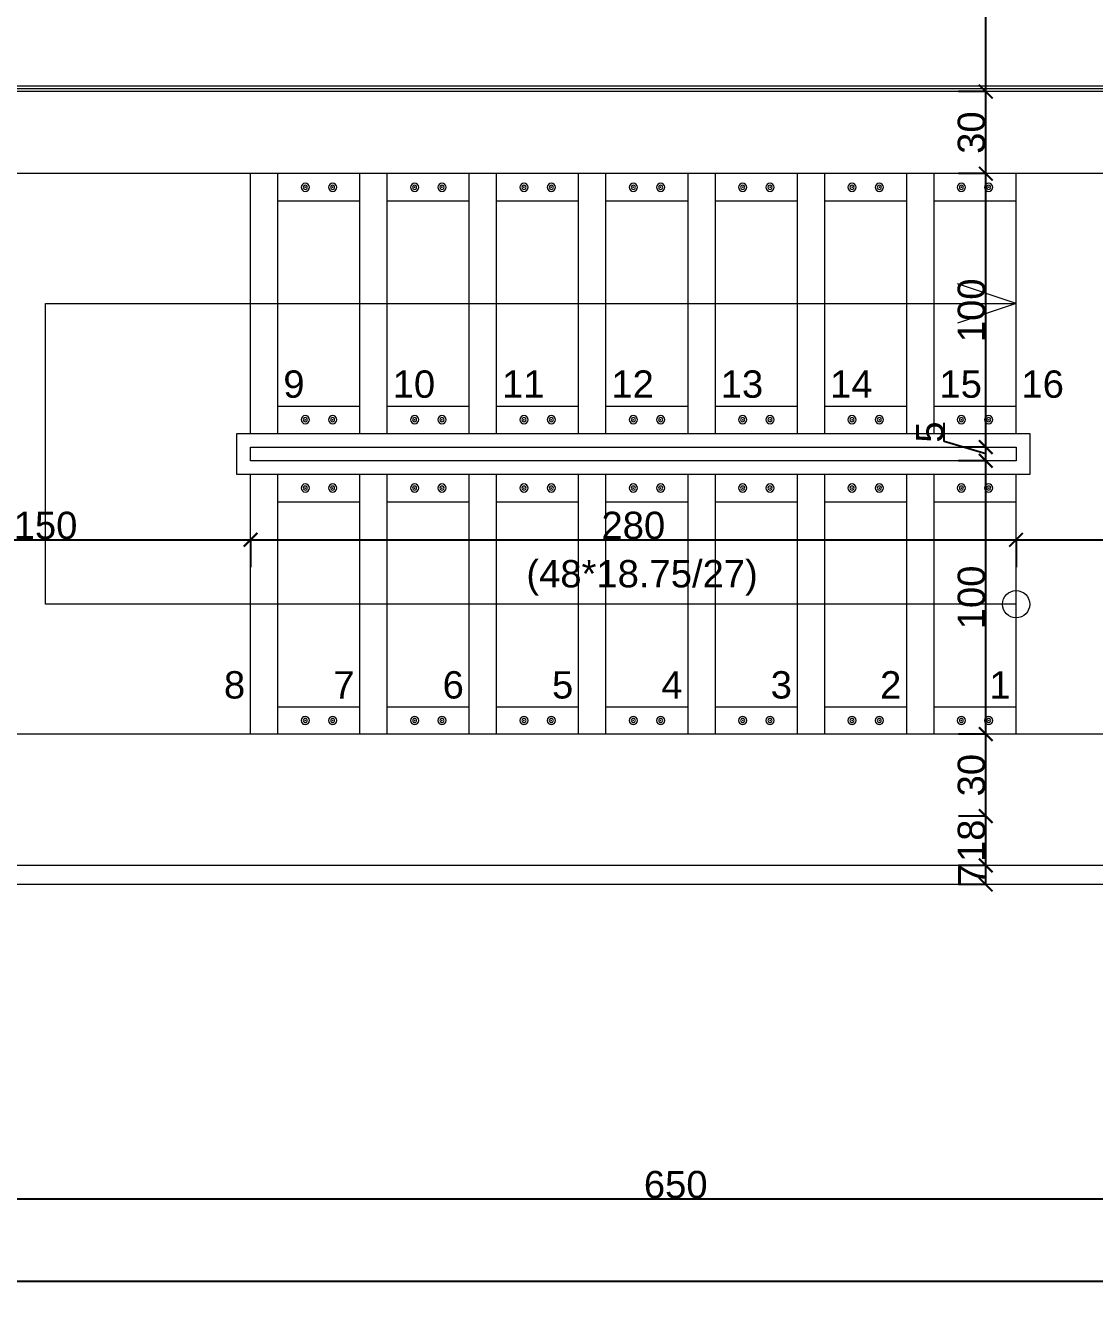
# Model space of a CAD drawing. Header units: centimetres. Extents: x 54005 to 61405, y 90310 to 94744.
# Drawn here: x 54342.1 to 54733, y 90819.6 to 91288.7 of the extents above; entities that cross this region are included whole.
import ezdxf

# ---------------------------------------------------------------- set-up
doc = ezdxf.new("R2010")
doc.units = ezdxf.units.CM
doc.header["$LTSCALE"] = 25
doc.layers.get('0').update_dxf_attribs({"lineweight": 0})
doc.layers.get('Defpoints').update_dxf_attribs({"color": 115, "lineweight": 0})
doc.layers.add('ÖLCULENDIRME', color=115, linetype='Continuous', lineweight=5)
doc.styles.get("Standard").update_dxf_attribs({"font": 'arial.ttf'})
doc.dimstyles.new('iç ölçü le', dxfattribs={"dimtxt": 10, "dimasz": 5, "dimexe": 10, "dimexo": 10, "dimgap": 0.09, "dimtad": 1, "dimdec": 0, "dimzin": 0, "dimdsep": 46, "dimtxsty": 'Standard', "dimblk": 'ARCHTICK', "dimcen": 0.09, "dimclrt": 7, "dimadec": 0, "dimazin": 0, "dimtfac": 1, "dimtdec": 0, "dimtofl": 0, "dimtmove": 0, "dimatfit": 3, "dimldrblk": 'DOT', "dimfxl": 20, "dimfxlon": 1, "dimtolj": 1, "dimtzin": 0, "dimarcsym": 0})

# ---------------------------------------------------------------- blocks, each defined once
blk = doc.blocks.new('_ArchTick')
at = {"color": 0, "linetype": 'ByBlock', "const_width": 0.15}
blk.add_lwpolyline([(-0.5, -0.5), (0.5, 0.5)], dxfattribs=at)
blk = doc.blocks.new('*D32')
at = {"layer": 'Defpoints', "color": 0, "transparency": 16777216}
for p in [(54210.39, 90859.61), (61199.39, 90859.61), (61199.39, 90829.61)]:
    blk.add_point(p, dxfattribs=at)
at = {"layer": 'ÖLCULENDIRME', "color": 0, "lineweight": -2, "transparency": 16777216}
for p, q in [((54210.39, 90849.61), (54210.39, 90819.61)), ((61199.39, 90849.61), (61199.39, 90819.61)), ((54210.39, 90829.61), (61199.39, 90829.61))]:
    blk.add_line(p, q, dxfattribs=at)
at = {"layer": 'ÖLCULENDIRME', "color": 0, "lineweight": -2, "transparency": 16777216, "xscale": 5, "yscale": 5, "zscale": 5, "rotation": 180}
blk.add_blockref('_ArchTick', (54210.39, 90829.61), dxfattribs=at)
at = {"layer": 'ÖLCULENDIRME', "color": 0, "lineweight": -2, "transparency": 16777216, "xscale": 5, "yscale": 5, "zscale": 5}
blk.add_blockref('_ArchTick', (61199.39, 90829.61), dxfattribs=at)
at = {"layer": 'ÖLCULENDIRME', "color": 7, "transparency": 16777216, "insert": (57704.89, 90834.81), "char_height": 10, "attachment_point": 5}
blk.add_mtext('\\A1;6989', dxfattribs=at)
blk = doc.blocks.new('_Dot')
at = {"color": 0, "linetype": 'ByBlock', "lineweight": -2}
blk.add_line((-0.5, 0), (-1, 0), dxfattribs=at)
at = {"color": 0, "linetype": 'ByBlock', "const_width": 0.5}
blk.add_lwpolyline([(-0.25, 0, 1), (0.25, 0, 1)], format="xyb", close=True, dxfattribs=at)
blk = doc.blocks.new('*D33')
at = {"layer": 'Defpoints', "color": 0, "transparency": 16777216}
for p in [(54254.89, 90859.61), (54904.89, 90859.61), (54904.89, 90859.61)]:
    blk.add_point(p, dxfattribs=at)
at = {"layer": 'ÖLCULENDIRME', "color": 0, "lineweight": -2, "transparency": 16777216}
for p, q in [((54254.89, 90859.61), (54254.89, 90869.61)), ((54904.89, 90859.61), (54904.89, 90869.61)), ((54254.89, 90859.61), (54904.89, 90859.61))]:
    blk.add_line(p, q, dxfattribs=at)
at = {"layer": 'ÖLCULENDIRME', "color": 0, "lineweight": -2, "transparency": 16777216, "xscale": 5, "yscale": 5, "zscale": 5, "rotation": 180}
blk.add_blockref('_ArchTick', (54254.89, 90859.61), dxfattribs=at)
at = {"layer": 'ÖLCULENDIRME', "color": 0, "lineweight": -2, "transparency": 16777216, "xscale": 5, "yscale": 5, "zscale": 5}
blk.add_blockref('_ArchTick', (54904.89, 90859.61), dxfattribs=at)
at = {"layer": 'ÖLCULENDIRME', "color": 7, "transparency": 16777216, "insert": (54579.89, 90864.81), "char_height": 10, "attachment_point": 5}
blk.add_mtext('\\A1;650', dxfattribs=at)
blk = doc.blocks.new('*D110')
at = {"layer": 'Defpoints', "color": 0, "transparency": 16777216}
for p in [(54274.39, 91100.7), (54424.39, 91100.7), (54424.39, 91100.7)]:
    blk.add_point(p, dxfattribs=at)
at = {"layer": 'ÖLCULENDIRME', "color": 0, "lineweight": -2, "transparency": 16777216}
for p, q in [((54274.39, 91100.7), (54274.39, 91110.7)), ((54274.39, 91100.7), (54424.39, 91100.7)), ((54424.39, 91100.7), (54424.39, 91090.7))]:
    blk.add_line(p, q, dxfattribs=at)
at = {"layer": 'ÖLCULENDIRME', "color": 0, "lineweight": -2, "transparency": 16777216, "xscale": 5, "yscale": 5, "zscale": 5, "rotation": 180}
blk.add_blockref('_ArchTick', (54274.39, 91100.7), dxfattribs=at)
at = {"layer": 'ÖLCULENDIRME', "color": 0, "lineweight": -2, "transparency": 16777216, "xscale": 5, "yscale": 5, "zscale": 5}
blk.add_blockref('_ArchTick', (54424.39, 91100.7), dxfattribs=at)
at = {"layer": 'ÖLCULENDIRME', "color": 7, "transparency": 16777216, "insert": (54349.39, 91105.89), "char_height": 10, "attachment_point": 5}
blk.add_mtext('\\A1;150', dxfattribs=at)
blk = doc.blocks.new('*D111')
at = {"layer": 'Defpoints', "color": 0, "transparency": 16777216}
for p in [(54424.39, 91100.7), (54704.39, 91100.7), (54704.39, 91100.7)]:
    blk.add_point(p, dxfattribs=at)
at = {"layer": 'ÖLCULENDIRME', "color": 0, "lineweight": -2, "transparency": 16777216}
for p, q in [((54424.39, 91100.7), (54424.39, 91090.7)), ((54424.39, 91100.7), (54704.39, 91100.7)), ((54704.39, 91100.7), (54704.39, 91090.7))]:
    blk.add_line(p, q, dxfattribs=at)
at = {"layer": 'ÖLCULENDIRME', "color": 0, "lineweight": -2, "transparency": 16777216, "xscale": 5, "yscale": 5, "zscale": 5, "rotation": 180}
blk.add_blockref('_ArchTick', (54424.39, 91100.7), dxfattribs=at)
at = {"layer": 'ÖLCULENDIRME', "color": 0, "lineweight": -2, "transparency": 16777216, "xscale": 5, "yscale": 5, "zscale": 5}
blk.add_blockref('_ArchTick', (54704.39, 91100.7), dxfattribs=at)
at = {"layer": 'ÖLCULENDIRME', "color": 7, "transparency": 16777216, "insert": (54564.39, 91105.89), "char_height": 10, "attachment_point": 5}
blk.add_mtext('\\A1;280', dxfattribs=at)
blk = doc.blocks.new('*D112')
at = {"layer": 'Defpoints', "color": 0, "transparency": 16777216}
for p in [(54704.39, 91100.7), (54884.89, 91100.7), (54884.89, 91100.7)]:
    blk.add_point(p, dxfattribs=at)
at = {"layer": 'ÖLCULENDIRME', "color": 0, "lineweight": -2, "transparency": 16777216}
for p, q in [((54704.39, 91100.7), (54704.39, 91090.7)), ((54704.39, 91100.7), (54884.89, 91100.7)), ((54884.89, 91100.7), (54884.89, 91090.7))]:
    blk.add_line(p, q, dxfattribs=at)
at = {"layer": 'ÖLCULENDIRME', "color": 0, "lineweight": -2, "transparency": 16777216, "xscale": 5, "yscale": 5, "zscale": 5, "rotation": 180}
blk.add_blockref('_ArchTick', (54704.39, 91100.7), dxfattribs=at)
at = {"layer": 'ÖLCULENDIRME', "color": 0, "lineweight": -2, "transparency": 16777216, "xscale": 5, "yscale": 5, "zscale": 5}
blk.add_blockref('_ArchTick', (54884.89, 91100.7), dxfattribs=at)
at = {"layer": 'ÖLCULENDIRME', "color": 7, "transparency": 16777216, "insert": (54794.64, 91105.89), "char_height": 10, "attachment_point": 5}
blk.add_mtext('\\A1;181', dxfattribs=at)
blk = doc.blocks.new('*D54')
at = {"layer": 'Defpoints', "color": 0, "transparency": 16777216}
for p in [(54693.3, 90981.61), (54693.3, 90981.61), (54693.3, 90974.61)]:
    blk.add_point(p, dxfattribs=at)
at = {"layer": 'ÖLCULENDIRME', "color": 0, "lineweight": -2, "transparency": 16777216}
for p, q in [((54693.3, 90981.61), (54683.3, 90981.61)), ((54693.3, 90974.61), (54693.3, 90981.61)), ((54693.3, 90974.61), (54683.3, 90974.61))]:
    blk.add_line(p, q, dxfattribs=at)
at = {"layer": 'ÖLCULENDIRME', "color": 0, "lineweight": -2, "transparency": 16777216, "xscale": 5, "yscale": 5, "zscale": 5}
for p, rotation in [((54693.3, 90981.61), 90), ((54693.3, 90974.61), 270)]:
    blk.add_blockref('_ArchTick', p, dxfattribs=dict(at, rotation=rotation))
at = {"layer": 'ÖLCULENDIRME', "color": 7, "transparency": 16777216, "insert": (54688.21, 90978.11), "char_height": 10, "attachment_point": 5, "rotation": 90}
blk.add_mtext('\\A1;7', dxfattribs=at)
blk = doc.blocks.new('*D55')
at = {"layer": 'Defpoints', "color": 0, "transparency": 16777216}
for p in [(54693.3, 90999.61), (54693.3, 90999.61), (54693.3, 90981.61)]:
    blk.add_point(p, dxfattribs=at)
at = {"layer": 'ÖLCULENDIRME', "color": 0, "lineweight": -2, "transparency": 16777216}
for p, q in [((54693.3, 90999.61), (54683.3, 90999.61)), ((54693.3, 90981.61), (54693.3, 90999.61)), ((54693.3, 90981.61), (54683.3, 90981.61))]:
    blk.add_line(p, q, dxfattribs=at)
at = {"layer": 'ÖLCULENDIRME', "color": 0, "lineweight": -2, "transparency": 16777216, "xscale": 5, "yscale": 5, "zscale": 5}
for p, rotation in [((54693.3, 90999.61), 90), ((54693.3, 90981.61), 270)]:
    blk.add_blockref('_ArchTick', p, dxfattribs=dict(at, rotation=rotation))
at = {"layer": 'ÖLCULENDIRME', "color": 7, "transparency": 16777216, "insert": (54688.11, 90990.61), "char_height": 10, "attachment_point": 5, "rotation": 90}
blk.add_mtext('\\A1;18', dxfattribs=at)
blk = doc.blocks.new('*D56')
at = {"layer": 'Defpoints', "color": 0, "transparency": 16777216}
for p in [(54693.3, 91029.61), (54693.3, 91029.61), (54693.3, 90999.61)]:
    blk.add_point(p, dxfattribs=at)
at = {"layer": 'ÖLCULENDIRME', "color": 0, "lineweight": -2, "transparency": 16777216}
for p, q in [((54693.3, 91029.61), (54683.3, 91029.61)), ((54693.3, 90999.61), (54693.3, 91029.61)), ((54693.3, 90999.61), (54683.3, 90999.61))]:
    blk.add_line(p, q, dxfattribs=at)
at = {"layer": 'ÖLCULENDIRME', "color": 0, "lineweight": -2, "transparency": 16777216, "xscale": 5, "yscale": 5, "zscale": 5}
for p, rotation in [((54693.3, 91029.61), 90), ((54693.3, 90999.61), 270)]:
    blk.add_blockref('_ArchTick', p, dxfattribs=dict(at, rotation=rotation))
at = {"layer": 'ÖLCULENDIRME', "color": 7, "transparency": 16777216, "insert": (54688.11, 91014.61), "char_height": 10, "attachment_point": 5, "rotation": 90}
blk.add_mtext('\\A1;30', dxfattribs=at)
blk = doc.blocks.new('*D57')
at = {"layer": 'Defpoints', "color": 0, "transparency": 16777216}
for p in [(54693.3, 91129.61), (54693.3, 91129.61), (54693.3, 91029.61)]:
    blk.add_point(p, dxfattribs=at)
at = {"layer": 'ÖLCULENDIRME', "color": 0, "lineweight": -2, "transparency": 16777216}
for p, q in [((54693.3, 91129.61), (54683.3, 91129.61)), ((54693.3, 91029.61), (54693.3, 91129.61)), ((54693.3, 91029.61), (54683.3, 91029.61))]:
    blk.add_line(p, q, dxfattribs=at)
at = {"layer": 'ÖLCULENDIRME', "color": 0, "lineweight": -2, "transparency": 16777216, "xscale": 5, "yscale": 5, "zscale": 5}
for p, rotation in [((54693.3, 91129.61), 90), ((54693.3, 91029.61), 270)]:
    blk.add_blockref('_ArchTick', p, dxfattribs=dict(at, rotation=rotation))
at = {"layer": 'ÖLCULENDIRME', "color": 7, "transparency": 16777216, "insert": (54688.11, 91079.61), "char_height": 10, "attachment_point": 5, "rotation": 90}
blk.add_mtext('\\A1;100', dxfattribs=at)
blk = doc.blocks.new('*D58')
at = {"layer": 'Defpoints', "color": 0, "transparency": 16777216}
for p in [(54693.3, 91134.61), (54693.3, 91134.61), (54693.3, 91129.61)]:
    blk.add_point(p, dxfattribs=at)
at = {"layer": 'ÖLCULENDIRME', "color": 0, "lineweight": -2, "transparency": 16777216}
for p, q in [((54678.08, 91136.68), (54678.08, 91143.49)), ((54693.3, 91132.11), (54678.08, 91136.68)), ((54693.3, 91134.61), (54683.3, 91134.61)), ((54693.3, 91129.61), (54693.3, 91134.61)), ((54693.3, 91129.61), (54683.3, 91129.61))]:
    blk.add_line(p, q, dxfattribs=at)
at = {"layer": 'ÖLCULENDIRME', "color": 0, "lineweight": -2, "transparency": 16777216, "xscale": 5, "yscale": 5, "zscale": 5}
for p, rotation in [((54693.3, 91134.61), 90), ((54693.3, 91129.61), 270)]:
    blk.add_blockref('_ArchTick', p, dxfattribs=dict(at, rotation=rotation))
at = {"layer": 'ÖLCULENDIRME', "color": 7, "transparency": 16777216, "insert": (54672.91, 91140.09), "char_height": 10, "attachment_point": 5, "rotation": 90}
blk.add_mtext('\\A1;5', dxfattribs=at)
blk = doc.blocks.new('*D59')
at = {"layer": 'Defpoints', "color": 0, "transparency": 16777216}
for p in [(54693.3, 91234.61), (54693.3, 91234.61), (54693.3, 91134.61)]:
    blk.add_point(p, dxfattribs=at)
at = {"layer": 'ÖLCULENDIRME', "color": 0, "lineweight": -2, "transparency": 16777216}
for p, q in [((54693.3, 91234.61), (54683.3, 91234.61)), ((54693.3, 91134.61), (54693.3, 91234.61)), ((54693.3, 91134.61), (54683.3, 91134.61))]:
    blk.add_line(p, q, dxfattribs=at)
at = {"layer": 'ÖLCULENDIRME', "color": 0, "lineweight": -2, "transparency": 16777216, "xscale": 5, "yscale": 5, "zscale": 5}
for p, rotation in [((54693.3, 91234.61), 90), ((54693.3, 91134.61), 270)]:
    blk.add_blockref('_ArchTick', p, dxfattribs=dict(at, rotation=rotation))
at = {"layer": 'ÖLCULENDIRME', "color": 7, "transparency": 16777216, "insert": (54688.11, 91184.61), "char_height": 10, "attachment_point": 5, "rotation": 90}
blk.add_mtext('\\A1;100', dxfattribs=at)
blk = doc.blocks.new('*D60')
at = {"layer": 'Defpoints', "color": 0, "transparency": 16777216}
for p in [(54693.3, 91264.61), (54693.3, 91264.61), (54693.3, 91234.61)]:
    blk.add_point(p, dxfattribs=at)
at = {"layer": 'ÖLCULENDIRME', "color": 0, "lineweight": -2, "transparency": 16777216}
for p, q in [((54693.3, 91264.61), (54683.3, 91264.61)), ((54693.3, 91234.61), (54693.3, 91264.61)), ((54693.3, 91234.61), (54683.3, 91234.61))]:
    blk.add_line(p, q, dxfattribs=at)
at = {"layer": 'ÖLCULENDIRME', "color": 0, "lineweight": -2, "transparency": 16777216, "xscale": 5, "yscale": 5, "zscale": 5}
for p, rotation in [((54693.3, 91264.61), 90), ((54693.3, 91234.61), 270)]:
    blk.add_blockref('_ArchTick', p, dxfattribs=dict(at, rotation=rotation))
at = {"layer": 'ÖLCULENDIRME', "color": 7, "transparency": 16777216, "insert": (54688.11, 91249.61), "char_height": 10, "attachment_point": 5, "rotation": 90}
blk.add_mtext('\\A1;30', dxfattribs=at)
blk = doc.blocks.new('*D61')
at = {"layer": 'Defpoints', "color": 0, "transparency": 16777216}
for p in [(54693.3, 91584.61), (54693.3, 91584.61), (54693.3, 91264.61)]:
    blk.add_point(p, dxfattribs=at)
at = {"layer": 'ÖLCULENDIRME', "color": 0, "lineweight": -2, "transparency": 16777216}
for p, q in [((54693.3, 91584.61), (54683.3, 91584.61)), ((54693.3, 91264.61), (54693.3, 91584.61)), ((54693.3, 91264.61), (54683.3, 91264.61))]:
    blk.add_line(p, q, dxfattribs=at)
at = {"layer": 'ÖLCULENDIRME', "color": 0, "lineweight": -2, "transparency": 16777216, "xscale": 5, "yscale": 5, "zscale": 5}
for p, rotation in [((54693.3, 91584.61), 90), ((54693.3, 91264.61), 270)]:
    blk.add_blockref('_ArchTick', p, dxfattribs=dict(at, rotation=rotation))
at = {"layer": 'ÖLCULENDIRME', "color": 7, "transparency": 16777216, "insert": (54688.11, 91424.61), "char_height": 10, "attachment_point": 5, "rotation": 90}
blk.add_mtext('\\A1;320', dxfattribs=at)

msp = doc.modelspace()

# ---------------------------------------------------------------- linework, layer by layer
at = {"layer": 'ÖLCULENDIRME'}
for p, q in [((54884.89, 91234.61), (54274.39, 91234.61)), ((54424.39, 91139.61), (54424.39, 91234.61)), ((54434.39, 91139.61), (54434.39, 91234.61)), ((54464.39, 91139.61), (54464.39, 91234.61)), ((54474.39, 91139.61), (54474.39, 91234.61)), ((54504.39, 91139.61), (54504.39, 91234.61)), ((54514.39, 91139.61), (54514.39, 91234.61)), ((54544.39, 91139.61), (54544.39, 91234.61)), ((54554.39, 91139.61), (54554.39, 91234.61)), ((54584.39, 91139.61), (54584.39, 91234.61)), ((54594.39, 91139.61), (54594.39, 91234.61)), ((54624.39, 91139.61), (54624.39, 91234.61)), ((54634.39, 91139.61), (54634.39, 91234.61)), ((54664.39, 91139.61), (54664.39, 91234.61)), ((54674.39, 91139.61), (54674.39, 91234.61)), ((54704.39, 91139.61), (54704.39, 91234.61)), ((54434.39, 91224.61), (54464.39, 91224.61)), ((54474.39, 91224.61), (54504.39, 91224.61)), ((54514.39, 91224.61), (54544.39, 91224.61)), ((54554.39, 91224.61), (54584.39, 91224.61)), ((54594.39, 91224.61), (54624.39, 91224.61)), ((54634.39, 91224.61), (54664.39, 91224.61)), ((54674.39, 91224.61), (54704.39, 91224.61)), ((54704.39, 91187.11), (54683.01, 91194.31)), ((54349.39, 91077.11), (54349.39, 91187.11)), ((54349.39, 91187.11), (54704.39, 91187.11)), ((54704.39, 91187.11), (54683.01, 91179.92)), ((54434.39, 91149.61), (54464.39, 91149.61)), ((54474.39, 91149.61), (54504.39, 91149.61)), ((54514.39, 91149.61), (54544.39, 91149.61)), ((54554.39, 91149.61), (54584.39, 91149.61)), ((54594.39, 91149.61), (54624.39, 91149.61)), ((54634.39, 91149.61), (54664.39, 91149.61)), ((54674.39, 91149.61), (54704.39, 91149.61)), ((54424.39, 91029.61), (54424.39, 91124.61)), ((54434.39, 91029.61), (54434.39, 91124.61)), ((54464.39, 91029.61), (54464.39, 91124.61)), ((54474.39, 91029.61), (54474.39, 91124.61)), ((54504.39, 91029.61), (54504.39, 91124.61)), ((54514.39, 91029.61), (54514.39, 91124.61)), ((54544.39, 91029.61), (54544.39, 91124.61)), ((54554.39, 91029.61), (54554.39, 91124.61)), ((54584.39, 91029.61), (54584.39, 91124.61)), ((54594.39, 91029.61), (54594.39, 91124.61)), ((54624.39, 91029.61), (54624.39, 91124.61)), ((54634.39, 91029.61), (54634.39, 91124.61)), ((54664.39, 91029.61), (54664.39, 91124.61)), ((54674.39, 91029.61), (54674.39, 91124.61)), ((54704.39, 91029.61), (54704.39, 91124.61)), ((54434.39, 91114.61), (54464.39, 91114.61)), ((54474.39, 91114.61), (54504.39, 91114.61)), ((54514.39, 91114.61), (54544.39, 91114.61)), ((54554.39, 91114.61), (54584.39, 91114.61)), ((54594.39, 91114.61), (54624.39, 91114.61)), ((54634.39, 91114.61), (54664.39, 91114.61)), ((54674.39, 91114.61), (54704.39, 91114.61)), ((54704.39, 91077.11), (54349.39, 91077.11)), ((54434.39, 91039.61), (54464.39, 91039.61)), ((54474.39, 91039.61), (54504.39, 91039.61)), ((54514.39, 91039.61), (54544.39, 91039.61)), ((54554.39, 91039.61), (54584.39, 91039.61)), ((54594.39, 91039.61), (54624.39, 91039.61)), ((54634.39, 91039.61), (54664.39, 91039.61)), ((54674.39, 91039.61), (54704.39, 91039.61)), ((54884.89, 91029.61), (54274.39, 91029.61))]:
    msp.add_line(p, q, dxfattribs=at)
for points in [[(55029.89, 90974.61), (54210.39, 90974.61), (54210.39, 91639.61), (54859.89, 91639.61), (54859.89, 94024.61), (55029.89, 94024.61)], [(55029.89, 90981.61), (54217.39, 90981.61), (54217.39, 91632.61), (54866.89, 91632.61), (54866.89, 94017.61), (55029.89, 94017.61)]]:
    msp.add_lwpolyline(points, dxfattribs=at)
for points in [[(54274.39, 91584.61), (54884.89, 91584.61), (54884.89, 91264.61), (54274.39, 91264.61)], [(54275.39, 91583.61), (54883.89, 91583.61), (54883.89, 91265.61), (54275.39, 91265.61)], [(54276.39, 91582.61), (54882.89, 91582.61), (54882.89, 91266.61), (54276.39, 91266.61)], [(54419.39, 91139.61), (54709.39, 91139.61), (54709.39, 91124.61), (54419.39, 91124.61)], [(54424.39, 91134.61), (54704.39, 91134.61), (54704.39, 91129.61), (54424.39, 91129.61)]]:
    msp.add_lwpolyline(points, close=True, dxfattribs=at)
msp.add_circle((54704.39, 91077.11), 5, dxfattribs=at)
for centre, radius, start, end in [((54444.39, 91229.61), 1.5, 90, 270), ((54444.39, 91229.61), 0.75, 90, 270), ((54444.39, 91229.61), 0.75, 62.9779, 117.0221), ((54444.39, 91229.61), 1.5, 270, 90), ((54444.39, 91229.61), 0.75, 270, 90), ((54444.39, 91229.61), 0.75, 34.9434, 55.0566), ((54454.39, 91229.61), 1.5, 90, 270), ((54454.39, 91229.61), 0.75, 90, 270), ((54454.39, 91229.61), 0.75, 62.9779, 117.0221), ((54454.39, 91229.61), 1.5, 270, 90), ((54454.39, 91229.61), 0.75, 270, 90), ((54454.39, 91229.61), 0.75, 34.9434, 55.0566), ((54484.39, 91229.61), 1.5, 90, 270), ((54484.39, 91229.61), 0.75, 90, 270), ((54484.39, 91229.61), 0.75, 62.9779, 117.0221), ((54484.39, 91229.61), 1.5, 270, 90), ((54484.39, 91229.61), 0.75, 270, 90), ((54484.39, 91229.61), 0.75, 34.9434, 55.0566), ((54494.39, 91229.61), 1.5, 90, 270), ((54494.39, 91229.61), 0.75, 90, 270), ((54494.39, 91229.61), 0.75, 62.9779, 117.0221), ((54494.39, 91229.61), 1.5, 270, 90), ((54494.39, 91229.61), 0.75, 270, 90), ((54494.39, 91229.61), 0.75, 34.9434, 55.0566), ((54524.39, 91229.61), 1.5, 90, 270), ((54524.39, 91229.61), 0.75, 90, 270), ((54524.39, 91229.61), 0.75, 62.9779, 117.0221), ((54524.39, 91229.61), 1.5, 270, 90), ((54524.39, 91229.61), 0.75, 270, 90), ((54524.39, 91229.61), 0.75, 34.9434, 55.0566), ((54534.39, 91229.61), 1.5, 90, 270), ((54534.39, 91229.61), 0.75, 90, 270), ((54534.39, 91229.61), 0.75, 62.9779, 117.0221), ((54534.39, 91229.61), 1.5, 270, 90), ((54534.39, 91229.61), 0.75, 270, 90), ((54534.39, 91229.61), 0.75, 34.9434, 55.0566), ((54564.39, 91229.61), 1.5, 90, 270), ((54564.39, 91229.61), 0.75, 90, 270), ((54564.39, 91229.61), 0.75, 62.9779, 117.0221), ((54564.39, 91229.61), 1.5, 270, 90), ((54564.39, 91229.61), 0.75, 270, 90), ((54564.39, 91229.61), 0.75, 34.9434, 55.0566), ((54574.39, 91229.61), 1.5, 90, 270), ((54574.39, 91229.61), 0.75, 90, 270), ((54574.39, 91229.61), 0.75, 62.9779, 117.0221), ((54574.39, 91229.61), 1.5, 270, 90), ((54574.39, 91229.61), 0.75, 270, 90), ((54574.39, 91229.61), 0.75, 34.9434, 55.0566), ((54604.39, 91229.61), 1.5, 90, 270), ((54604.39, 91229.61), 0.75, 90, 270), ((54604.39, 91229.61), 0.75, 62.9779, 117.0221), ((54604.39, 91229.61), 1.5, 270, 90), ((54604.39, 91229.61), 0.75, 270, 90), ((54604.39, 91229.61), 0.75, 34.9434, 55.0566), ((54614.39, 91229.61), 1.5, 90, 270), ((54614.39, 91229.61), 0.75, 90, 270), ((54614.39, 91229.61), 0.75, 62.9779, 117.0221), ((54614.39, 91229.61), 1.5, 270, 90), ((54614.39, 91229.61), 0.75, 270, 90), ((54614.39, 91229.61), 0.75, 34.9434, 55.0566), ((54644.39, 91229.61), 1.5, 90, 270), ((54644.39, 91229.61), 0.75, 90, 270), ((54644.39, 91229.61), 0.75, 62.9779, 117.0221), ((54644.39, 91229.61), 1.5, 270, 90), ((54644.39, 91229.61), 0.75, 270, 90), ((54644.39, 91229.61), 0.75, 34.9434, 55.0566), ((54654.39, 91229.61), 1.5, 90, 270), ((54654.39, 91229.61), 0.75, 90, 270), ((54654.39, 91229.61), 0.75, 62.9779, 117.0221), ((54654.39, 91229.61), 1.5, 270, 90), ((54654.39, 91229.61), 0.75, 270, 90), ((54654.39, 91229.61), 0.75, 34.9434, 55.0566), ((54684.39, 91229.61), 1.5, 90, 270), ((54684.39, 91229.61), 0.75, 90, 270), ((54684.39, 91229.61), 0.75, 62.9779, 117.0221), ((54684.39, 91229.61), 1.5, 270, 90), ((54684.39, 91229.61), 0.75, 270, 90), ((54684.39, 91229.61), 0.75, 34.9434, 55.0566), ((54694.39, 91229.61), 1.5, 90, 270), ((54694.39, 91229.61), 0.75, 90, 270), ((54694.39, 91229.61), 0.75, 62.9779, 117.0221), ((54694.39, 91229.61), 1.5, 270, 90), ((54694.39, 91229.61), 0.75, 270, 90), ((54694.39, 91229.61), 0.75, 34.9434, 55.0566), ((54444.39, 91144.61), 1.5, 90, 270), ((54444.39, 91144.61), 0.75, 90, 270), ((54444.39, 91144.61), 0.75, 62.9779, 117.0221), ((54444.39, 91144.61), 1.5, 270, 90), ((54444.39, 91144.61), 0.75, 270, 90), ((54444.39, 91144.61), 0.75, 34.9434, 55.0566), ((54454.39, 91144.61), 1.5, 90, 270), ((54454.39, 91144.61), 0.75, 90, 270), ((54454.39, 91144.61), 0.75, 62.9779, 117.0221), ((54454.39, 91144.61), 1.5, 270, 90), ((54454.39, 91144.61), 0.75, 270, 90), ((54454.39, 91144.61), 0.75, 34.9434, 55.0566), ((54484.39, 91144.61), 1.5, 90, 270), ((54484.39, 91144.61), 0.75, 90, 270), ((54484.39, 91144.61), 0.75, 62.9779, 117.0221), ((54484.39, 91144.61), 1.5, 270, 90), ((54484.39, 91144.61), 0.75, 270, 90), ((54484.39, 91144.61), 0.75, 34.9434, 55.0566), ((54494.39, 91144.61), 1.5, 90, 270), ((54494.39, 91144.61), 0.75, 90, 270), ((54494.39, 91144.61), 0.75, 62.9779, 117.0221), ((54494.39, 91144.61), 1.5, 270, 90), ((54494.39, 91144.61), 0.75, 270, 90), ((54494.39, 91144.61), 0.75, 34.9434, 55.0566), ((54524.39, 91144.61), 1.5, 90, 270), ((54524.39, 91144.61), 0.75, 90, 270), ((54524.39, 91144.61), 0.75, 62.9779, 117.0221), ((54524.39, 91144.61), 1.5, 270, 90), ((54524.39, 91144.61), 0.75, 270, 90), ((54524.39, 91144.61), 0.75, 34.9434, 55.0566), ((54534.39, 91144.61), 1.5, 90, 270), ((54534.39, 91144.61), 0.75, 90, 270), ((54534.39, 91144.61), 0.75, 62.9779, 117.0221), ((54534.39, 91144.61), 1.5, 270, 90), ((54534.39, 91144.61), 0.75, 270, 90), ((54534.39, 91144.61), 0.75, 34.9434, 55.0566), ((54564.39, 91144.61), 1.5, 90, 270), ((54564.39, 91144.61), 0.75, 90, 270), ((54564.39, 91144.61), 0.75, 62.9779, 117.0221), ((54564.39, 91144.61), 1.5, 270, 90), ((54564.39, 91144.61), 0.75, 270, 90), ((54564.39, 91144.61), 0.75, 34.9434, 55.0566), ((54574.39, 91144.61), 1.5, 90, 270), ((54574.39, 91144.61), 0.75, 90, 270), ((54574.39, 91144.61), 0.75, 62.9779, 117.0221), ((54574.39, 91144.61), 1.5, 270, 90), ((54574.39, 91144.61), 0.75, 270, 90), ((54574.39, 91144.61), 0.75, 34.9434, 55.0566), ((54604.39, 91144.61), 1.5, 90, 270), ((54604.39, 91144.61), 0.75, 90, 270), ((54604.39, 91144.61), 0.75, 62.9779, 117.0221), ((54604.39, 91144.61), 1.5, 270, 90), ((54604.39, 91144.61), 0.75, 270, 90), ((54604.39, 91144.61), 0.75, 34.9434, 55.0566), ((54614.39, 91144.61), 1.5, 90, 270), ((54614.39, 91144.61), 0.75, 90, 270), ((54614.39, 91144.61), 0.75, 62.9779, 117.0221), ((54614.39, 91144.61), 1.5, 270, 90), ((54614.39, 91144.61), 0.75, 270, 90), ((54614.39, 91144.61), 0.75, 34.9434, 55.0566), ((54644.39, 91144.61), 1.5, 90, 270), ((54644.39, 91144.61), 0.75, 90, 270), ((54644.39, 91144.61), 0.75, 62.9779, 117.0221), ((54644.39, 91144.61), 1.5, 270, 90), ((54644.39, 91144.61), 0.75, 270, 90), ((54644.39, 91144.61), 0.75, 34.9434, 55.0566), ((54654.39, 91144.61), 1.5, 90, 270), ((54654.39, 91144.61), 0.75, 90, 270), ((54654.39, 91144.61), 0.75, 62.9779, 117.0221), ((54654.39, 91144.61), 1.5, 270, 90), ((54654.39, 91144.61), 0.75, 270, 90), ((54654.39, 91144.61), 0.75, 34.9434, 55.0566), ((54684.39, 91144.61), 1.5, 90, 270), ((54684.39, 91144.61), 0.75, 90, 270), ((54684.39, 91144.61), 0.75, 62.9779, 117.0221), ((54684.39, 91144.61), 1.5, 270, 90), ((54684.39, 91144.61), 0.75, 270, 90), ((54684.39, 91144.61), 0.75, 34.9434, 55.0566), ((54694.39, 91144.61), 1.5, 90, 270), ((54694.39, 91144.61), 0.75, 90, 270), ((54694.39, 91144.61), 0.75, 62.9779, 117.0221), ((54694.39, 91144.61), 1.5, 270, 90), ((54694.39, 91144.61), 0.75, 270, 90), ((54694.39, 91144.61), 0.75, 34.9434, 55.0566), ((54444.39, 91119.61), 1.5, 90, 270), ((54444.39, 91119.61), 0.75, 90, 270), ((54444.39, 91119.61), 0.75, 62.9779, 117.0221), ((54444.39, 91119.61), 1.5, 270, 90), ((54444.39, 91119.61), 0.75, 270, 90), ((54444.39, 91119.61), 0.75, 34.9434, 55.0566), ((54454.39, 91119.61), 1.5, 90, 270), ((54454.39, 91119.61), 0.75, 90, 270), ((54454.39, 91119.61), 0.75, 62.9779, 117.0221), ((54454.39, 91119.61), 1.5, 270, 90), ((54454.39, 91119.61), 0.75, 270, 90), ((54454.39, 91119.61), 0.75, 34.9434, 55.0566), ((54484.39, 91119.61), 1.5, 90, 270), ((54484.39, 91119.61), 0.75, 90, 270), ((54484.39, 91119.61), 0.75, 62.9779, 117.0221), ((54484.39, 91119.61), 1.5, 270, 90), ((54484.39, 91119.61), 0.75, 270, 90), ((54484.39, 91119.61), 0.75, 34.9434, 55.0566), ((54494.39, 91119.61), 1.5, 90, 270), ((54494.39, 91119.61), 0.75, 90, 270), ((54494.39, 91119.61), 0.75, 62.9779, 117.0221), ((54494.39, 91119.61), 1.5, 270, 90), ((54494.39, 91119.61), 0.75, 270, 90), ((54494.39, 91119.61), 0.75, 34.9434, 55.0566), ((54524.39, 91119.61), 1.5, 90, 270), ((54524.39, 91119.61), 0.75, 90, 270), ((54524.39, 91119.61), 0.75, 62.9779, 117.0221), ((54524.39, 91119.61), 1.5, 270, 90), ((54524.39, 91119.61), 0.75, 270, 90), ((54524.39, 91119.61), 0.75, 34.9434, 55.0566), ((54534.39, 91119.61), 1.5, 90, 270), ((54534.39, 91119.61), 0.75, 90, 270), ((54534.39, 91119.61), 0.75, 62.9779, 117.0221), ((54534.39, 91119.61), 1.5, 270, 90), ((54534.39, 91119.61), 0.75, 270, 90), ((54534.39, 91119.61), 0.75, 34.9434, 55.0566), ((54564.39, 91119.61), 1.5, 90, 270), ((54564.39, 91119.61), 0.75, 90, 270), ((54564.39, 91119.61), 0.75, 62.9779, 117.0221), ((54564.39, 91119.61), 1.5, 270, 90), ((54564.39, 91119.61), 0.75, 270, 90), ((54564.39, 91119.61), 0.75, 34.9434, 55.0566), ((54574.39, 91119.61), 1.5, 90, 270), ((54574.39, 91119.61), 0.75, 90, 270), ((54574.39, 91119.61), 0.75, 62.9779, 117.0221), ((54574.39, 91119.61), 1.5, 270, 90), ((54574.39, 91119.61), 0.75, 270, 90), ((54574.39, 91119.61), 0.75, 34.9434, 55.0566), ((54604.39, 91119.61), 1.5, 90, 270), ((54604.39, 91119.61), 0.75, 90, 270), ((54604.39, 91119.61), 0.75, 62.9779, 117.0221), ((54604.39, 91119.61), 1.5, 270, 90), ((54604.39, 91119.61), 0.75, 270, 90), ((54604.39, 91119.61), 0.75, 34.9434, 55.0566), ((54614.39, 91119.61), 1.5, 90, 270), ((54614.39, 91119.61), 0.75, 90, 270), ((54614.39, 91119.61), 0.75, 62.9779, 117.0221), ((54614.39, 91119.61), 1.5, 270, 90), ((54614.39, 91119.61), 0.75, 270, 90), ((54614.39, 91119.61), 0.75, 34.9434, 55.0566), ((54644.39, 91119.61), 1.5, 90, 270), ((54644.39, 91119.61), 0.75, 90, 270), ((54644.39, 91119.61), 0.75, 62.9779, 117.0221), ((54644.39, 91119.61), 1.5, 270, 90), ((54644.39, 91119.61), 0.75, 270, 90), ((54644.39, 91119.61), 0.75, 34.9434, 55.0566), ((54654.39, 91119.61), 1.5, 90, 270), ((54654.39, 91119.61), 0.75, 90, 270), ((54654.39, 91119.61), 0.75, 62.9779, 117.0221), ((54654.39, 91119.61), 1.5, 270, 90), ((54654.39, 91119.61), 0.75, 270, 90), ((54654.39, 91119.61), 0.75, 34.9434, 55.0566), ((54684.39, 91119.61), 1.5, 90, 270), ((54684.39, 91119.61), 0.75, 90, 270), ((54684.39, 91119.61), 0.75, 62.9779, 117.0221), ((54684.39, 91119.61), 1.5, 270, 90), ((54684.39, 91119.61), 0.75, 270, 90), ((54684.39, 91119.61), 0.75, 34.9434, 55.0566), ((54694.39, 91119.61), 1.5, 90, 270), ((54694.39, 91119.61), 0.75, 90, 270), ((54694.39, 91119.61), 0.75, 62.9779, 117.0221), ((54694.39, 91119.61), 1.5, 270, 90), ((54694.39, 91119.61), 0.75, 270, 90), ((54694.39, 91119.61), 0.75, 34.9434, 55.0566), ((54444.39, 91034.61), 1.5, 90, 270), ((54444.39, 91034.61), 0.75, 90, 270), ((54444.39, 91034.61), 0.75, 62.9779, 117.0221), ((54444.39, 91034.61), 1.5, 270, 90), ((54444.39, 91034.61), 0.75, 270, 90), ((54444.39, 91034.61), 0.75, 34.9434, 55.0566), ((54454.39, 91034.61), 1.5, 90, 270), ((54454.39, 91034.61), 0.75, 90, 270), ((54454.39, 91034.61), 0.75, 62.9779, 117.0221), ((54454.39, 91034.61), 1.5, 270, 90), ((54454.39, 91034.61), 0.75, 270, 90), ((54454.39, 91034.61), 0.75, 34.9434, 55.0566), ((54484.39, 91034.61), 1.5, 90, 270), ((54484.39, 91034.61), 0.75, 90, 270), ((54484.39, 91034.61), 0.75, 62.9779, 117.0221), ((54484.39, 91034.61), 1.5, 270, 90), ((54484.39, 91034.61), 0.75, 270, 90), ((54484.39, 91034.61), 0.75, 34.9434, 55.0566), ((54494.39, 91034.61), 1.5, 90, 270), ((54494.39, 91034.61), 0.75, 90, 270), ((54494.39, 91034.61), 0.75, 62.9779, 117.0221), ((54494.39, 91034.61), 1.5, 270, 90), ((54494.39, 91034.61), 0.75, 270, 90), ((54494.39, 91034.61), 0.75, 34.9434, 55.0566), ((54524.39, 91034.61), 1.5, 90, 270), ((54524.39, 91034.61), 0.75, 90, 270), ((54524.39, 91034.61), 0.75, 62.9779, 117.0221), ((54524.39, 91034.61), 1.5, 270, 90), ((54524.39, 91034.61), 0.75, 270, 90), ((54524.39, 91034.61), 0.75, 34.9434, 55.0566), ((54534.39, 91034.61), 1.5, 90, 270), ((54534.39, 91034.61), 0.75, 90, 270), ((54534.39, 91034.61), 0.75, 62.9779, 117.0221), ((54534.39, 91034.61), 1.5, 270, 90), ((54534.39, 91034.61), 0.75, 270, 90), ((54534.39, 91034.61), 0.75, 34.9434, 55.0566), ((54564.39, 91034.61), 1.5, 90, 270), ((54564.39, 91034.61), 0.75, 90, 270), ((54564.39, 91034.61), 0.75, 62.9779, 117.0221), ((54564.39, 91034.61), 1.5, 270, 90), ((54564.39, 91034.61), 0.75, 270, 90), ((54564.39, 91034.61), 0.75, 34.9434, 55.0566), ((54574.39, 91034.61), 1.5, 90, 270), ((54574.39, 91034.61), 0.75, 90, 270), ((54574.39, 91034.61), 0.75, 62.9779, 117.0221), ((54574.39, 91034.61), 1.5, 270, 90), ((54574.39, 91034.61), 0.75, 270, 90), ((54574.39, 91034.61), 0.75, 34.9434, 55.0566), ((54604.39, 91034.61), 1.5, 90, 270), ((54604.39, 91034.61), 0.75, 90, 270), ((54604.39, 91034.61), 0.75, 62.9779, 117.0221), ((54604.39, 91034.61), 1.5, 270, 90), ((54604.39, 91034.61), 0.75, 270, 90), ((54604.39, 91034.61), 0.75, 34.9434, 55.0566), ((54614.39, 91034.61), 1.5, 90, 270), ((54614.39, 91034.61), 0.75, 90, 270), ((54614.39, 91034.61), 0.75, 62.9779, 117.0221), ((54614.39, 91034.61), 1.5, 270, 90), ((54614.39, 91034.61), 0.75, 270, 90), ((54614.39, 91034.61), 0.75, 34.9434, 55.0566), ((54644.39, 91034.61), 1.5, 90, 270), ((54644.39, 91034.61), 0.75, 90, 270), ((54644.39, 91034.61), 0.75, 62.9779, 117.0221), ((54644.39, 91034.61), 1.5, 270, 90), ((54644.39, 91034.61), 0.75, 270, 90), ((54644.39, 91034.61), 0.75, 34.9434, 55.0566), ((54654.39, 91034.61), 1.5, 90, 270), ((54654.39, 91034.61), 0.75, 90, 270), ((54654.39, 91034.61), 0.75, 62.9779, 117.0221), ((54654.39, 91034.61), 1.5, 270, 90), ((54654.39, 91034.61), 0.75, 270, 90), ((54654.39, 91034.61), 0.75, 34.9434, 55.0566), ((54684.39, 91034.61), 1.5, 90, 270), ((54684.39, 91034.61), 0.75, 90, 270), ((54684.39, 91034.61), 0.75, 62.9779, 117.0221), ((54684.39, 91034.61), 1.5, 270, 90), ((54684.39, 91034.61), 0.75, 270, 90), ((54684.39, 91034.61), 0.75, 34.9434, 55.0566), ((54694.39, 91034.61), 1.5, 90, 270), ((54694.39, 91034.61), 0.75, 90, 270), ((54694.39, 91034.61), 0.75, 62.9779, 117.0221), ((54694.39, 91034.61), 1.5, 270, 90), ((54694.39, 91034.61), 0.75, 270, 90), ((54694.39, 91034.61), 0.75, 34.9434, 55.0566)]:
    msp.add_arc(centre, radius, start, end, dxfattribs=at)
for p in [(54444.39, 91229.61), (54444.39, 91229.61), (54454.39, 91229.61), (54484.39, 91229.61), (54484.39, 91229.61), (54494.39, 91229.61), (54524.39, 91229.61), (54524.39, 91229.61), (54534.39, 91229.61), (54564.39, 91229.61), (54564.39, 91229.61), (54574.39, 91229.61), (54604.39, 91229.61), (54604.39, 91229.61), (54614.39, 91229.61), (54644.39, 91229.61), (54644.39, 91229.61), (54654.39, 91229.61), (54684.39, 91229.61), (54684.39, 91229.61), (54694.39, 91229.61), (54444.39, 91144.61), (54444.39, 91144.61), (54454.39, 91144.61), (54484.39, 91144.61), (54484.39, 91144.61), (54494.39, 91144.61), (54524.39, 91144.61), (54524.39, 91144.61), (54534.39, 91144.61), (54564.39, 91144.61), (54564.39, 91144.61), (54574.39, 91144.61), (54604.39, 91144.61), (54604.39, 91144.61), (54614.39, 91144.61), (54644.39, 91144.61), (54644.39, 91144.61), (54654.39, 91144.61), (54684.39, 91144.61), (54684.39, 91144.61), (54694.39, 91144.61), (54444.39, 91119.61), (54444.39, 91119.61), (54454.39, 91119.61), (54484.39, 91119.61), (54484.39, 91119.61), (54494.39, 91119.61), (54524.39, 91119.61), (54524.39, 91119.61), (54534.39, 91119.61), (54564.39, 91119.61), (54564.39, 91119.61), (54574.39, 91119.61), (54604.39, 91119.61), (54604.39, 91119.61), (54614.39, 91119.61), (54644.39, 91119.61), (54644.39, 91119.61), (54654.39, 91119.61), (54684.39, 91119.61), (54684.39, 91119.61), (54694.39, 91119.61), (54444.39, 91034.61), (54444.39, 91034.61), (54454.39, 91034.61), (54484.39, 91034.61), (54484.39, 91034.61), (54494.39, 91034.61), (54524.39, 91034.61), (54524.39, 91034.61), (54534.39, 91034.61), (54564.39, 91034.61), (54564.39, 91034.61), (54574.39, 91034.61), (54604.39, 91034.61), (54604.39, 91034.61), (54614.39, 91034.61), (54644.39, 91034.61), (54644.39, 91034.61), (54654.39, 91034.61), (54684.39, 91034.61), (54684.39, 91034.61), (54694.39, 91034.61)]:
    msp.add_point(p, dxfattribs=at)

# ---------------------------------------------------------------- texts
for s, p in [('9', (54436.36, 91152.64)), ('10', (54476.36, 91152.64)), ('11', (54516.36, 91152.64)), ('12', (54556.36, 91152.64)), ('13', (54596.36, 91152.64)), ('14', (54636.36, 91152.64)), ('15', (54676.36, 91152.64)), ('16', (54706.36, 91152.64)), ('(48*18.75/27)', (54525.27, 91083.28)), ('8', (54414.64, 91042.64)), ('7', (54454.64, 91042.64)), ('6', (54494.64, 91042.64)), ('5', (54534.64, 91042.64)), ('4', (54574.64, 91042.64)), ('3', (54614.64, 91042.64)), ('2', (54654.64, 91042.64)), ('1', (54694.64, 91042.64))]:
    msp.add_text(s, height=10, dxfattribs=at).set_placement(p)

# ---------------------------------------------------------------- dimensions: what is measured, and where the dimension line sits
for base, p1, p2, angle, override, picture, middle in [((54693.3, 91584.61), (54693.3, 91264.61), (54693.3, 91584.61), 90, {"dimtmove": 1, "dimfxl": 10}, '*D61', (54688.11, 91424.61)), ((54693.3, 91264.61), (54693.3, 91234.61), (54693.3, 91264.61), 90, {"dimtmove": 1, "dimfxl": 10}, '*D60', (54688.11, 91249.61)), ((54693.3, 91234.61), (54693.3, 91134.61), (54693.3, 91234.61), 90, {"dimtmove": 1, "dimfxl": 10}, '*D59', (54688.11, 91184.61)), ((54693.3, 91134.61), (54693.3, 91129.61), (54693.3, 91134.61), 90, {"dimtmove": 1, "dimfxl": 10}, '*D58', (54672.91, 91136.77)), ((54693.3, 91129.61), (54693.3, 91029.61), (54693.3, 91129.61), 90, {"dimtmove": 1, "dimfxl": 10}, '*D57', (54688.11, 91079.61)), ((54424.39, 91100.7), (54274.39, 91100.7), (54424.39, 91100.7), 180, {"dimtmove": 1, "dimfxl": 10}, '*D110', (54349.39, 91105.89)), ((54704.39, 91100.7), (54424.39, 91100.7), (54704.39, 91100.7), 180, {"dimtmove": 1, "dimfxl": 10}, '*D111', (54564.39, 91105.89)), ((54884.89399455, 91100.6970201), (54704.39399455, 91100.6970201), (54884.89399455, 91100.6970201), 180, {"dimtmove": 1, "dimfxl": 10}, '*D112', (54794.64399455, 91105.89274998)), ((54693.3, 91029.61), (54693.3, 90999.61), (54693.3, 91029.61), 90, {"dimtmove": 1, "dimfxl": 10}, '*D56', (54688.11, 91014.61)), ((54693.3, 90999.61), (54693.3, 90981.61), (54693.3, 90999.61), 90, {"dimtmove": 1, "dimfxl": 10}, '*D55', (54688.11, 90990.61)), ((54693.3, 90981.61), (54693.3, 90974.61), (54693.3, 90981.61), 90, {"dimfxl": 10}, '*D54', (54688.21, 90978.11))]:
    dim = msp.add_linear_dim(base=base, p1=p1, p2=p2, angle=angle, dimstyle='iç ölçü le', override=override, dxfattribs=at)
    dim.commit()
    dim.dimension.update_dxf_attribs({"geometry": picture, "text_midpoint": middle})
for base, p1, p2, picture, middle in [((54904.89, 90859.61), (54254.89, 90859.61), (54904.89, 90859.61), '*D33', (54579.89, 90864.81)), ((61199.39, 90829.61), (54210.39, 90859.61), (61199.39, 90859.61), '*D32', (57704.89, 90834.81))]:
    dim = msp.add_linear_dim(base=base, p1=p1, p2=p2, dimstyle='iç ölçü le', dxfattribs=at)
    dim.commit()
    dim.dimension.update_dxf_attribs({"geometry": picture, "text_midpoint": middle})

doc.saveas('drawing.dxf')
